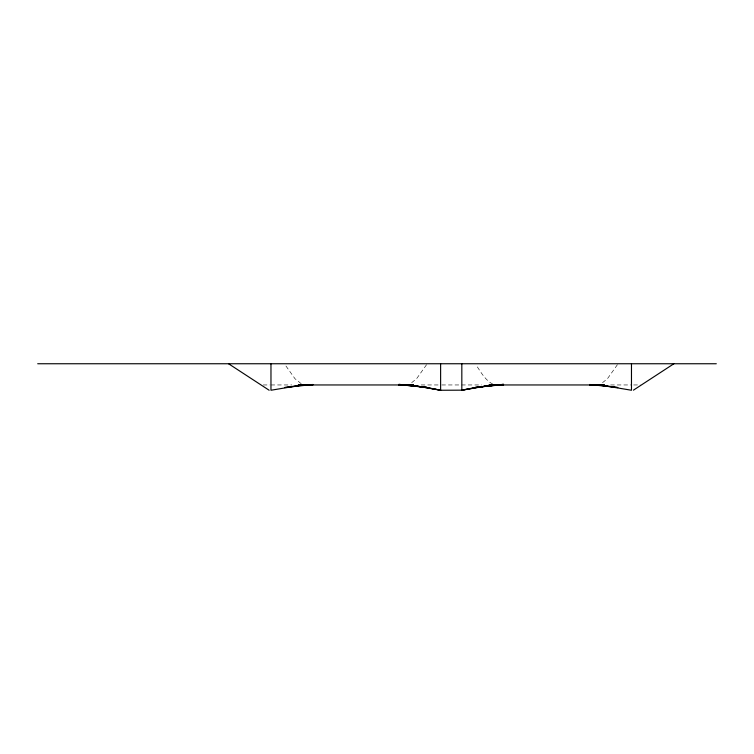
<?xml version="1.0" encoding="UTF-8"?>
<svg xmlns="http://www.w3.org/2000/svg" width="754" height="754" viewBox="0 0 754 754"><rect width="100%" height="100%" fill="white"/><g stroke="black" fill="none" stroke-linecap="round" stroke-linejoin="round"><path stroke-width="0.57" stroke-dasharray="3.77 2.83" d="M426.585 364.663L416.576 378.744L410.393 383.701M617.441 364.663L607.432 378.744L601.249 383.701M263.24 384.955L269.866 384.955M270.969 384.955L291.807 384.955M421.137 384.955L440.619 384.955M441.797 384.955L481.683 384.955M610.636 384.955L631.475 384.955M633.68 384.955L640.306 384.955M492.937 384.229C485.011 380.101 480.694 371.788 475.859 364.663M301.195 383.701L295.012 378.744L285.003 364.663"/><path stroke-width="1.13" d="M633.426 390.167L673.888 363.748M461.825 363.748L461.825 390.252L489.365 385.398L503.512 384.625L475.454 387.386L503.502 384.323L475.454 387.528L461.825 390.167L440.619 390.252L413.079 385.398L398.932 384.625L426.99 387.386L398.941 384.323M461.825 390.167L489.365 385.398L503.512 384.7L489.393 385.294L503.521 384.766L489.403 385.106L503.531 384.87L489.421 384.964L503.531 384.936L489.412 385.04M298.556 385.04L312.684 384.936L298.556 384.992L312.674 384.908L298.546 385.19L312.665 384.823L298.537 385.407L312.656 384.7L298.518 385.652L270.969 390.252L270.969 363.748M37.7 363.748L716.3 363.748M603.888 385.04L589.76 384.945L603.888 385.04L589.76 384.945L603.897 385.19L589.779 384.823L603.907 385.407L589.788 384.7L603.926 385.652L631.475 390.252L631.475 363.748M298.245 384.955L413.343 384.955M489.101 384.955L604.199 384.955M398.904 384.955L413.022 384.964L398.913 384.908L413.041 385.106L398.923 384.766L413.051 385.294L398.932 384.7L413.06 385.407L440.619 390.167L440.619 363.748M413.06 385.548L398.941 384.512L426.99 387.528L440.619 390.252M228.556 363.748L269.159 390.252M298.509 385.577L284.588 387.547L312.656 384.512L298.527 385.548M503.502 384.512L489.374 385.652L503.502 384.512M312.665 384.766L298.537 385.294L312.665 384.823M413.032 384.992L398.913 384.936L413.032 385.04M413.041 385.106L398.923 384.823L413.051 385.19M603.907 385.294L589.779 384.823L603.907 385.294M603.916 385.548L589.788 384.7L603.916 385.548L617.856 387.547L589.788 384.512L603.926 385.652"/></g></svg>
